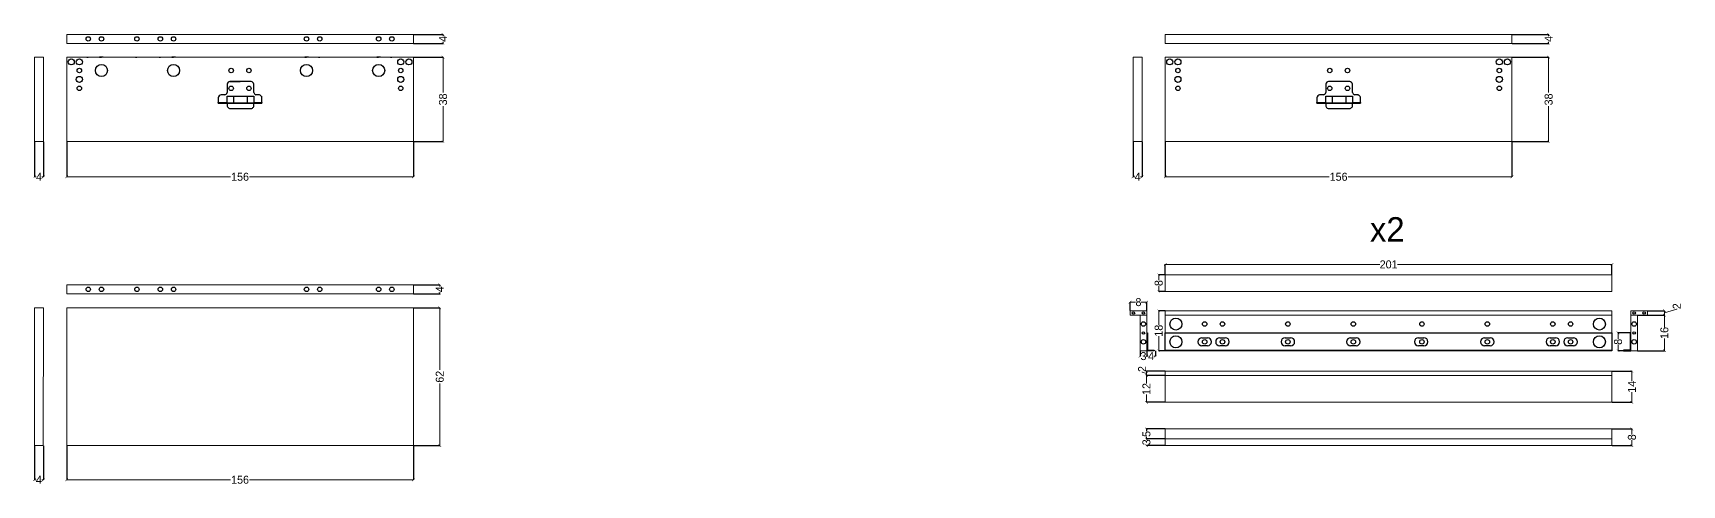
# Model space of a CAD drawing. Header units: inches. Extents: x 212 to 1886, y 195 to 1060.
# Drawn here: x 212 to 954, y 195 to 398 of the extents above; entities that cross this region are included whole.
import ezdxf

# ---------------------------------------------------------------- set-up
doc = ezdxf.new("R2010")
doc.units = ezdxf.units.IN
doc.header["$MEASUREMENT"] = 0
doc.layers.get('DEFPOINTS').update_dxf_attribs({"color": 210})
for name, color, linetype, lineweight in [('A-WALL-FULL', 7, 'Continuous', 18), ('Arredi', 3, 'Continuous', 30), ('G-ANNO-TEXT', 3, 'Continuous', 18), ('quota', 4, 'Continuous', 5)]:
    doc.layers.add(name, color=color, linetype=linetype, lineweight=lineweight)
doc.layers.get('0').off()
doc.dimstyles.new('quote', dxfattribs={"dimscale": 0.001, "dimtxt": 3600, "dimasz": 1200, "dimexe": 60, "dimexo": 40, "dimgap": 60, "dimtad": 0, "dimdec": 0, "dimzin": 0, "dimdsep": 46, "dimtxsty": 'Standard', "dimblk": 'ARCHTICK', "dimblk1": 'ARCHTICK', "dimblk2": 'ARCHTICK', "dimcen": 60, "dimclrd": 256, "dimclre": 256, "dimclrt": 256, "dimadec": 0, "dimazin": 0, "dimtfac": 1, "dimtdec": 0, "dimtmove": 1, "dimatfit": 3, "dimldrblk": 'ARCHTICK', "dimfxl": 1, "dimtolj": 1, "dimtzin": 0, "dimlwd": -1, "dimarcsym": 0})

# ---------------------------------------------------------------- blocks, each defined once
blk = doc.blocks.new('_ArchTick')
at = {"color": 0, "linetype": 'ByBlock', "const_width": 0.15}
blk.add_lwpolyline([(-0.5, -0.5), (0.5, 0.5)], dxfattribs=at)
blk = doc.blocks.new('*D9')
at = {"layer": 'DEFPOINTS', "color": 0, "transparency": 16777216}
for p in [(227.64, 212.33), (383.64, 212.33), (383.64, 196.97)]:
    blk.add_point(p, dxfattribs=at)
at = {"layer": 'G-ANNO-TEXT', "lineweight": -2, "transparency": 16777216}
for p, q in [((227.64, 212.29), (227.64, 196.91)), ((383.64, 212.29), (383.64, 196.91))]:
    blk.add_line(p, q, dxfattribs=at)
at = {"layer": 'G-ANNO-TEXT', "transparency": 16777216}
for p, q in [((227.64, 196.97), (301.38, 196.97)), ((383.64, 196.97), (309.9, 196.97))]:
    blk.add_line(p, q, dxfattribs=at)
at = {"layer": 'G-ANNO-TEXT', "transparency": 16777216, "xscale": 1.2, "yscale": 1.2, "zscale": 1.2, "rotation": 180}
blk.add_blockref('_ArchTick', (227.64, 196.97), dxfattribs=at)
at = {"layer": 'G-ANNO-TEXT', "transparency": 16777216, "xscale": 1.2, "yscale": 1.2, "zscale": 1.2}
blk.add_blockref('_ArchTick', (383.64, 196.97), dxfattribs=at)
at = {"layer": 'G-ANNO-TEXT', "transparency": 16777216, "insert": (305.64, 196.97), "char_height": 3.6, "attachment_point": 5}
blk.add_mtext('\\A1;156', dxfattribs=at)
blk = doc.blocks.new('*D10')
at = {"layer": 'DEFPOINTS', "color": 0, "transparency": 16777216}
for p in [(383.64, 274.33), (383.64, 212.33), (395.51, 212.33)]:
    blk.add_point(p, dxfattribs=at)
at = {"layer": 'G-ANNO-TEXT', "lineweight": -2, "transparency": 16777216}
for p, q in [((383.68, 274.33), (395.57, 274.33)), ((383.68, 212.33), (395.57, 212.33))]:
    blk.add_line(p, q, dxfattribs=at)
at = {"layer": 'G-ANNO-TEXT', "transparency": 16777216}
for p, q in [((395.51, 274.33), (395.51, 246.39)), ((395.51, 212.33), (395.51, 240.27))]:
    blk.add_line(p, q, dxfattribs=at)
at = {"layer": 'G-ANNO-TEXT', "transparency": 16777216, "xscale": 1.2, "yscale": 1.2, "zscale": 1.2}
for p, rotation in [((395.51, 274.33), 90), ((395.51, 212.33), 270)]:
    blk.add_blockref('_ArchTick', p, dxfattribs=dict(at, rotation=rotation))
at = {"layer": 'G-ANNO-TEXT', "transparency": 16777216, "insert": (395.51, 243.33), "char_height": 3.6, "attachment_point": 5, "rotation": 90}
blk.add_mtext('\\A1;62', dxfattribs=at)
blk = doc.blocks.new('*D11')
at = {"layer": 'DEFPOINTS', "color": 0, "transparency": 16777216}
for p in [(383.64, 284.69), (383.64, 280.69), (395.51, 280.69)]:
    blk.add_point(p, dxfattribs=at)
at = {"layer": 'G-ANNO-TEXT', "lineweight": -2, "transparency": 16777216}
for p, q in [((383.68, 284.69), (395.57, 284.69)), ((383.68, 280.69), (395.57, 280.69))]:
    blk.add_line(p, q, dxfattribs=at)
at = {"layer": 'G-ANNO-TEXT', "transparency": 16777216}
for p, q in [((395.51, 284.69), (395.51, 283.95)), ((395.51, 280.69), (395.51, 281.43))]:
    blk.add_line(p, q, dxfattribs=at)
at = {"layer": 'G-ANNO-TEXT', "transparency": 16777216, "xscale": 1.2, "yscale": 1.2, "zscale": 1.2}
for p, rotation in [((395.51, 284.69), 90), ((395.51, 280.69), 270)]:
    blk.add_blockref('_ArchTick', p, dxfattribs=dict(at, rotation=rotation))
at = {"layer": 'G-ANNO-TEXT', "transparency": 16777216, "insert": (395.51, 282.69), "char_height": 3.6, "attachment_point": 5, "rotation": 90}
blk.add_mtext('\\A1;4', dxfattribs=at)
blk = doc.blocks.new('*D12')
at = {"layer": 'DEFPOINTS', "color": 0, "transparency": 16777216}
for p in [(213.12, 212.33), (217.12, 212.33), (217.12, 196.97)]:
    blk.add_point(p, dxfattribs=at)
at = {"layer": 'G-ANNO-TEXT', "lineweight": -2, "transparency": 16777216}
for p, q in [((213.12, 212.29), (213.12, 196.91)), ((217.12, 212.29), (217.12, 196.91))]:
    blk.add_line(p, q, dxfattribs=at)
at = {"layer": 'G-ANNO-TEXT', "transparency": 16777216}
for p, q in [((213.12, 196.97), (213.86, 196.97)), ((217.12, 196.97), (216.38, 196.97))]:
    blk.add_line(p, q, dxfattribs=at)
at = {"layer": 'G-ANNO-TEXT', "transparency": 16777216, "xscale": 1.2, "yscale": 1.2, "zscale": 1.2, "rotation": 180}
blk.add_blockref('_ArchTick', (213.12, 196.97), dxfattribs=at)
at = {"layer": 'G-ANNO-TEXT', "transparency": 16777216, "xscale": 1.2, "yscale": 1.2, "zscale": 1.2}
blk.add_blockref('_ArchTick', (217.12, 196.97), dxfattribs=at)
at = {"layer": 'G-ANNO-TEXT', "transparency": 16777216, "insert": (215.12, 196.97), "char_height": 3.6, "attachment_point": 5}
blk.add_mtext('\\A1;4', dxfattribs=at)
blk = doc.blocks.new('*D13')
at = {"layer": 'DEFPOINTS', "color": 0, "transparency": 16777216}
for p in [(227.64, 349.13), (383.64, 349.13), (383.64, 333.31)]:
    blk.add_point(p, dxfattribs=at)
at = {"layer": 'G-ANNO-TEXT', "lineweight": -2, "transparency": 16777216}
for p, q in [((227.64, 349.09), (227.64, 333.25)), ((383.64, 349.09), (383.64, 333.25))]:
    blk.add_line(p, q, dxfattribs=at)
at = {"layer": 'G-ANNO-TEXT', "transparency": 16777216}
for p, q in [((227.64, 333.31), (301.38, 333.31)), ((383.64, 333.31), (309.9, 333.31))]:
    blk.add_line(p, q, dxfattribs=at)
at = {"layer": 'G-ANNO-TEXT', "transparency": 16777216, "xscale": 1.2, "yscale": 1.2, "zscale": 1.2, "rotation": 180}
blk.add_blockref('_ArchTick', (227.64, 333.31), dxfattribs=at)
at = {"layer": 'G-ANNO-TEXT', "transparency": 16777216, "xscale": 1.2, "yscale": 1.2, "zscale": 1.2}
blk.add_blockref('_ArchTick', (383.64, 333.31), dxfattribs=at)
at = {"layer": 'G-ANNO-TEXT', "transparency": 16777216, "insert": (305.64, 333.31), "char_height": 3.6, "attachment_point": 5}
blk.add_mtext('\\A1;156', dxfattribs=at)
blk = doc.blocks.new('*D14')
at = {"layer": 'DEFPOINTS', "color": 0, "transparency": 16777216}
for p in [(213.17, 349.13), (217.17, 349.13), (217.17, 333.31)]:
    blk.add_point(p, dxfattribs=at)
at = {"layer": 'G-ANNO-TEXT', "lineweight": -2, "transparency": 16777216}
for p, q in [((213.17, 349.09), (213.17, 333.25)), ((217.17, 349.09), (217.17, 333.25))]:
    blk.add_line(p, q, dxfattribs=at)
at = {"layer": 'G-ANNO-TEXT', "transparency": 16777216}
for p, q in [((213.17, 333.31), (213.91, 333.31)), ((217.17, 333.31), (216.43, 333.31))]:
    blk.add_line(p, q, dxfattribs=at)
at = {"layer": 'G-ANNO-TEXT', "transparency": 16777216, "xscale": 1.2, "yscale": 1.2, "zscale": 1.2, "rotation": 180}
blk.add_blockref('_ArchTick', (213.17, 333.31), dxfattribs=at)
at = {"layer": 'G-ANNO-TEXT', "transparency": 16777216, "xscale": 1.2, "yscale": 1.2, "zscale": 1.2}
blk.add_blockref('_ArchTick', (217.17, 333.31), dxfattribs=at)
at = {"layer": 'G-ANNO-TEXT', "transparency": 16777216, "insert": (215.17, 333.31), "char_height": 3.6, "attachment_point": 5}
blk.add_mtext('\\A1;4', dxfattribs=at)
blk = doc.blocks.new('*D15')
at = {"layer": 'DEFPOINTS', "color": 0, "transparency": 16777216}
for p in [(383.64, 387.13), (383.64, 349.13), (396.97, 349.13)]:
    blk.add_point(p, dxfattribs=at)
at = {"layer": 'G-ANNO-TEXT', "lineweight": -2, "transparency": 16777216}
for p, q in [((383.68, 387.13), (397.03, 387.13)), ((383.68, 349.13), (397.03, 349.13))]:
    blk.add_line(p, q, dxfattribs=at)
at = {"layer": 'G-ANNO-TEXT', "transparency": 16777216}
for p, q in [((396.97, 387.13), (396.97, 371.19)), ((396.97, 349.13), (396.97, 365.07))]:
    blk.add_line(p, q, dxfattribs=at)
at = {"layer": 'G-ANNO-TEXT', "transparency": 16777216, "xscale": 1.2, "yscale": 1.2, "zscale": 1.2}
for p, rotation in [((396.97, 387.13), 90), ((396.97, 349.13), 270)]:
    blk.add_blockref('_ArchTick', p, dxfattribs=dict(at, rotation=rotation))
at = {"layer": 'G-ANNO-TEXT', "transparency": 16777216, "insert": (396.97, 368.13), "char_height": 3.6, "attachment_point": 5, "rotation": 90}
blk.add_mtext('\\A1;38', dxfattribs=at)
blk = doc.blocks.new('*D16')
at = {"layer": 'DEFPOINTS', "color": 0, "transparency": 16777216}
for p in [(383.64, 397.37), (383.64, 393.37), (396.97, 393.37)]:
    blk.add_point(p, dxfattribs=at)
at = {"layer": 'G-ANNO-TEXT', "lineweight": -2, "transparency": 16777216}
for p, q in [((383.68, 397.37), (397.03, 397.37)), ((383.68, 393.37), (397.03, 393.37))]:
    blk.add_line(p, q, dxfattribs=at)
at = {"layer": 'G-ANNO-TEXT', "transparency": 16777216}
for p, q in [((396.97, 397.37), (396.97, 396.63)), ((396.97, 393.37), (396.97, 394.11))]:
    blk.add_line(p, q, dxfattribs=at)
at = {"layer": 'G-ANNO-TEXT', "transparency": 16777216, "xscale": 1.2, "yscale": 1.2, "zscale": 1.2}
for p, rotation in [((396.97, 397.37), 90), ((396.97, 393.37), 270)]:
    blk.add_blockref('_ArchTick', p, dxfattribs=dict(at, rotation=rotation))
at = {"layer": 'G-ANNO-TEXT', "transparency": 16777216, "insert": (396.97, 395.37), "char_height": 3.6, "attachment_point": 5, "rotation": 90}
blk.add_mtext('\\A1;4', dxfattribs=at)
blk = doc.blocks.new('*D17')
at = {"layer": 'DEFPOINTS', "color": 0, "transparency": 16777216}
for p in [(721.98, 349.13), (877.98, 349.13), (877.98, 333.31)]:
    blk.add_point(p, dxfattribs=at)
at = {"layer": 'G-ANNO-TEXT', "lineweight": -2, "transparency": 16777216}
for p, q in [((721.98, 349.09), (721.98, 333.25)), ((877.98, 349.09), (877.98, 333.25))]:
    blk.add_line(p, q, dxfattribs=at)
at = {"layer": 'G-ANNO-TEXT', "transparency": 16777216}
for p, q in [((721.98, 333.31), (795.72, 333.31)), ((877.98, 333.31), (804.24, 333.31))]:
    blk.add_line(p, q, dxfattribs=at)
at = {"layer": 'G-ANNO-TEXT', "transparency": 16777216, "xscale": 1.2, "yscale": 1.2, "zscale": 1.2, "rotation": 180}
blk.add_blockref('_ArchTick', (721.98, 333.31), dxfattribs=at)
at = {"layer": 'G-ANNO-TEXT', "transparency": 16777216, "xscale": 1.2, "yscale": 1.2, "zscale": 1.2}
blk.add_blockref('_ArchTick', (877.98, 333.31), dxfattribs=at)
at = {"layer": 'G-ANNO-TEXT', "transparency": 16777216, "insert": (799.98, 333.31), "char_height": 3.6, "attachment_point": 5}
blk.add_mtext('\\A1;156', dxfattribs=at)
blk = doc.blocks.new('*D18')
at = {"layer": 'DEFPOINTS', "color": 0, "transparency": 16777216}
for p in [(707.51, 349.13), (711.51, 349.13), (711.51, 333.31)]:
    blk.add_point(p, dxfattribs=at)
at = {"layer": 'G-ANNO-TEXT', "lineweight": -2, "transparency": 16777216}
for p, q in [((707.51, 349.09), (707.51, 333.25)), ((711.51, 349.09), (711.51, 333.25))]:
    blk.add_line(p, q, dxfattribs=at)
at = {"layer": 'G-ANNO-TEXT', "transparency": 16777216}
for p, q in [((707.51, 333.31), (708.25, 333.31)), ((711.51, 333.31), (710.77, 333.31))]:
    blk.add_line(p, q, dxfattribs=at)
at = {"layer": 'G-ANNO-TEXT', "transparency": 16777216, "xscale": 1.2, "yscale": 1.2, "zscale": 1.2, "rotation": 180}
blk.add_blockref('_ArchTick', (707.51, 333.31), dxfattribs=at)
at = {"layer": 'G-ANNO-TEXT', "transparency": 16777216, "xscale": 1.2, "yscale": 1.2, "zscale": 1.2}
blk.add_blockref('_ArchTick', (711.51, 333.31), dxfattribs=at)
at = {"layer": 'G-ANNO-TEXT', "transparency": 16777216, "insert": (709.51, 333.31), "char_height": 3.6, "attachment_point": 5}
blk.add_mtext('\\A1;4', dxfattribs=at)
blk = doc.blocks.new('*D19')
at = {"layer": 'DEFPOINTS', "color": 0, "transparency": 16777216}
for p in [(877.98, 387.13), (877.98, 349.13), (894.48, 349.13)]:
    blk.add_point(p, dxfattribs=at)
at = {"layer": 'G-ANNO-TEXT', "lineweight": -2, "transparency": 16777216}
for p, q in [((878.02, 387.13), (894.54, 387.13)), ((878.02, 349.13), (894.54, 349.13))]:
    blk.add_line(p, q, dxfattribs=at)
at = {"layer": 'G-ANNO-TEXT', "transparency": 16777216}
for p, q in [((894.48, 387.13), (894.48, 371.19)), ((894.48, 349.13), (894.48, 365.07))]:
    blk.add_line(p, q, dxfattribs=at)
at = {"layer": 'G-ANNO-TEXT', "transparency": 16777216, "xscale": 1.2, "yscale": 1.2, "zscale": 1.2}
for p, rotation in [((894.48, 387.13), 90), ((894.48, 349.13), 270)]:
    blk.add_blockref('_ArchTick', p, dxfattribs=dict(at, rotation=rotation))
at = {"layer": 'G-ANNO-TEXT', "transparency": 16777216, "insert": (894.48, 368.13), "char_height": 3.6, "attachment_point": 5, "rotation": 90}
blk.add_mtext('\\A1;38', dxfattribs=at)
blk = doc.blocks.new('*D20')
at = {"layer": 'DEFPOINTS', "color": 0, "transparency": 16777216}
for p in [(877.98, 397.37), (877.98, 393.37), (894.48, 393.37)]:
    blk.add_point(p, dxfattribs=at)
at = {"layer": 'G-ANNO-TEXT', "lineweight": -2, "transparency": 16777216}
for p, q in [((878.02, 397.37), (894.54, 397.37)), ((878.02, 393.37), (894.54, 393.37))]:
    blk.add_line(p, q, dxfattribs=at)
at = {"layer": 'G-ANNO-TEXT', "transparency": 16777216}
for p, q in [((894.48, 397.37), (894.48, 396.63)), ((894.48, 393.37), (894.48, 394.11))]:
    blk.add_line(p, q, dxfattribs=at)
at = {"layer": 'G-ANNO-TEXT', "transparency": 16777216, "xscale": 1.2, "yscale": 1.2, "zscale": 1.2}
for p, rotation in [((894.48, 397.37), 90), ((894.48, 393.37), 270)]:
    blk.add_blockref('_ArchTick', p, dxfattribs=dict(at, rotation=rotation))
at = {"layer": 'G-ANNO-TEXT', "transparency": 16777216, "insert": (894.48, 395.37), "char_height": 3.6, "attachment_point": 5, "rotation": 90}
blk.add_mtext('\\A1;4', dxfattribs=at)
blk = doc.blocks.new('*D21')
at = {"layer": 'DEFPOINTS', "color": 0, "transparency": 16777216}
for p in [(922.98, 219.83), (922.98, 212.33), (931.95, 212.33)]:
    blk.add_point(p, dxfattribs=at)
at = {"layer": 'G-ANNO-TEXT', "lineweight": -2, "transparency": 16777216}
for p, q in [((923.02, 219.83), (932.01, 219.83)), ((923.02, 212.33), (932.01, 212.33))]:
    blk.add_line(p, q, dxfattribs=at)
at = {"layer": 'G-ANNO-TEXT', "transparency": 16777216}
for p, q in [((931.95, 219.83), (931.95, 217.34)), ((931.95, 212.33), (931.95, 214.82))]:
    blk.add_line(p, q, dxfattribs=at)
at = {"layer": 'G-ANNO-TEXT', "transparency": 16777216, "xscale": 1.2, "yscale": 1.2, "zscale": 1.2}
for p, rotation in [((931.95, 219.83), 90), ((931.95, 212.33), 270)]:
    blk.add_blockref('_ArchTick', p, dxfattribs=dict(at, rotation=rotation))
at = {"layer": 'G-ANNO-TEXT', "transparency": 16777216, "insert": (931.95, 216.08), "char_height": 3.6, "attachment_point": 5, "rotation": 90}
blk.add_mtext('\\A1;8', dxfattribs=at)
blk = doc.blocks.new('*D22')
at = {"layer": 'DEFPOINTS', "color": 0, "transparency": 16777216}
for p in [(713.51, 215.33), (721.98, 219.83), (721.98, 215.33)]:
    blk.add_point(p, dxfattribs=at)
at = {"layer": 'G-ANNO-TEXT', "lineweight": -2, "transparency": 16777216}
for p, q in [((721.94, 219.83), (713.45, 219.83)), ((721.94, 215.33), (713.45, 215.33))]:
    blk.add_line(p, q, dxfattribs=at)
at = {"layer": 'G-ANNO-TEXT', "transparency": 16777216}
for p, q in [((713.51, 219.83), (713.51, 218.84)), ((713.51, 215.33), (713.51, 216.32))]:
    blk.add_line(p, q, dxfattribs=at)
at = {"layer": 'G-ANNO-TEXT', "transparency": 16777216, "xscale": 1.2, "yscale": 1.2, "zscale": 1.2}
for p, rotation in [((713.51, 219.83), 90), ((713.51, 215.33), 270)]:
    blk.add_blockref('_ArchTick', p, dxfattribs=dict(at, rotation=rotation))
at = {"layer": 'G-ANNO-TEXT', "transparency": 16777216, "insert": (713.51, 217.58), "char_height": 3.6, "attachment_point": 5, "rotation": 90}
blk.add_mtext('\\A1;5', dxfattribs=at)
blk = doc.blocks.new('*D23')
at = {"layer": 'DEFPOINTS', "color": 0, "transparency": 16777216}
for p in [(721.98, 215.33), (713.51, 212.33), (721.98, 212.33)]:
    blk.add_point(p, dxfattribs=at)
at = {"layer": 'G-ANNO-TEXT', "lineweight": -2, "transparency": 16777216}
for p, q in [((721.94, 215.33), (713.45, 215.33)), ((721.94, 212.33), (713.45, 212.33))]:
    blk.add_line(p, q, dxfattribs=at)
at = {"layer": 'G-ANNO-TEXT', "transparency": 16777216}
for p, q in [((713.51, 215.33), (713.51, 215.09)), ((713.51, 212.33), (713.51, 212.57))]:
    blk.add_line(p, q, dxfattribs=at)
at = {"layer": 'G-ANNO-TEXT', "transparency": 16777216, "xscale": 1.2, "yscale": 1.2, "zscale": 1.2}
for p, rotation in [((713.51, 215.33), 90), ((713.51, 212.33), 270)]:
    blk.add_blockref('_ArchTick', p, dxfattribs=dict(at, rotation=rotation))
at = {"layer": 'G-ANNO-TEXT', "transparency": 16777216, "insert": (713.51, 213.83), "char_height": 3.6, "attachment_point": 5, "rotation": 90}
blk.add_mtext('\\A1;3', dxfattribs=at)
blk = doc.blocks.new('*D24')
at = {"layer": 'DEFPOINTS', "color": 0, "transparency": 16777216}
for p in [(713.51, 243.82), (721.98, 243.82), (721.98, 231.82)]:
    blk.add_point(p, dxfattribs=at)
at = {"layer": 'G-ANNO-TEXT', "lineweight": -2, "transparency": 16777216}
for p, q in [((721.94, 243.82), (713.45, 243.82)), ((721.94, 231.82), (713.45, 231.82))]:
    blk.add_line(p, q, dxfattribs=at)
at = {"layer": 'G-ANNO-TEXT', "transparency": 16777216}
for p, q in [((713.51, 243.82), (713.51, 240.28)), ((713.51, 231.82), (713.51, 235.36))]:
    blk.add_line(p, q, dxfattribs=at)
at = {"layer": 'G-ANNO-TEXT', "transparency": 16777216, "xscale": 1.2, "yscale": 1.2, "zscale": 1.2}
for p, rotation in [((713.51, 243.82), 90), ((713.51, 231.82), 270)]:
    blk.add_blockref('_ArchTick', p, dxfattribs=dict(at, rotation=rotation))
at = {"layer": 'G-ANNO-TEXT', "transparency": 16777216, "insert": (713.51, 237.82), "char_height": 3.6, "attachment_point": 5, "rotation": 90}
blk.add_mtext('\\A1;12', dxfattribs=at)
blk = doc.blocks.new('*D25')
at = {"layer": 'DEFPOINTS', "color": 0, "transparency": 16777216}
for p in [(721.98, 245.82), (713.51, 243.82), (721.98, 243.82)]:
    blk.add_point(p, dxfattribs=at)
at = {"layer": 'G-ANNO-TEXT', "transparency": 16777216}
for p, q in [((711.56, 245.41), (711.56, 245.53)), ((713.51, 244.82), (711.56, 245.41)), ((713.51, 245.82), (713.51, 243.82))]:
    blk.add_line(p, q, dxfattribs=at)
at = {"layer": 'G-ANNO-TEXT', "lineweight": -2, "transparency": 16777216}
for p, q in [((721.94, 245.82), (713.45, 245.82)), ((721.94, 243.82), (713.45, 243.82))]:
    blk.add_line(p, q, dxfattribs=at)
at = {"layer": 'G-ANNO-TEXT', "transparency": 16777216, "xscale": 1.2, "yscale": 1.2, "zscale": 1.2}
for p, rotation in [((713.51, 245.82), 90), ((713.51, 243.82), 270)]:
    blk.add_blockref('_ArchTick', p, dxfattribs=dict(at, rotation=rotation))
at = {"layer": 'G-ANNO-TEXT', "transparency": 16777216, "insert": (711.56, 246.79), "char_height": 3.6, "attachment_point": 5, "rotation": 90}
blk.add_mtext('\\A1;2', dxfattribs=at)
blk = doc.blocks.new('*D26')
at = {"layer": 'DEFPOINTS', "color": 0, "transparency": 16777216}
for p in [(922.98, 245.82), (922.98, 231.82), (931.95, 231.82)]:
    blk.add_point(p, dxfattribs=at)
at = {"layer": 'G-ANNO-TEXT', "lineweight": -2, "transparency": 16777216}
for p, q in [((923.02, 245.82), (932.01, 245.82)), ((923.02, 231.82), (932.01, 231.82))]:
    blk.add_line(p, q, dxfattribs=at)
at = {"layer": 'G-ANNO-TEXT', "transparency": 16777216}
for p, q in [((931.95, 245.82), (931.95, 241.28)), ((931.95, 231.82), (931.95, 236.36))]:
    blk.add_line(p, q, dxfattribs=at)
at = {"layer": 'G-ANNO-TEXT', "transparency": 16777216, "xscale": 1.2, "yscale": 1.2, "zscale": 1.2}
for p, rotation in [((931.95, 245.82), 90), ((931.95, 231.82), 270)]:
    blk.add_blockref('_ArchTick', p, dxfattribs=dict(at, rotation=rotation))
at = {"layer": 'G-ANNO-TEXT', "transparency": 16777216, "insert": (931.95, 238.82), "char_height": 3.6, "attachment_point": 5, "rotation": 90}
blk.add_mtext('\\A1;14', dxfattribs=at)
blk = doc.blocks.new('*D27')
at = {"layer": 'DEFPOINTS', "color": 0, "transparency": 16777216}
for p in [(938.97, 273.05), (938.97, 271.05), (946.58, 271.05)]:
    blk.add_point(p, dxfattribs=at)
at = {"layer": 'G-ANNO-TEXT', "lineweight": -2, "transparency": 16777216}
for p, q in [((939.01, 273.05), (946.64, 273.05)), ((939.01, 271.05), (946.64, 271.05))]:
    blk.add_line(p, q, dxfattribs=at)
at = {"layer": 'G-ANNO-TEXT', "transparency": 16777216}
for p, q in [((946.58, 272.05), (952.13, 273.71)), ((946.58, 273.05), (946.58, 271.05)), ((952.13, 273.71), (952.13, 273.83))]:
    blk.add_line(p, q, dxfattribs=at)
at = {"layer": 'G-ANNO-TEXT', "transparency": 16777216, "xscale": 1.2, "yscale": 1.2, "zscale": 1.2}
for p, rotation in [((946.58, 273.05), 90), ((946.58, 271.05), 270)]:
    blk.add_blockref('_ArchTick', p, dxfattribs=dict(at, rotation=rotation))
at = {"layer": 'G-ANNO-TEXT', "transparency": 16777216, "insert": (952.13, 275.09), "char_height": 3.6, "attachment_point": 5, "rotation": 90}
blk.add_mtext('\\A1;2', dxfattribs=at)
blk = doc.blocks.new('*D28')
at = {"layer": 'DEFPOINTS', "color": 0, "transparency": 16777216}
for p in [(934.47, 271.05), (934.47, 255.05), (946.58, 255.05)]:
    blk.add_point(p, dxfattribs=at)
at = {"layer": 'G-ANNO-TEXT', "lineweight": -2, "transparency": 16777216}
for p, q in [((934.51, 271.05), (946.64, 271.05)), ((934.51, 255.05), (946.64, 255.05))]:
    blk.add_line(p, q, dxfattribs=at)
at = {"layer": 'G-ANNO-TEXT', "transparency": 16777216}
for p, q in [((946.58, 271.05), (946.58, 265.51)), ((946.58, 255.05), (946.58, 260.59))]:
    blk.add_line(p, q, dxfattribs=at)
at = {"layer": 'G-ANNO-TEXT', "transparency": 16777216, "xscale": 1.2, "yscale": 1.2, "zscale": 1.2}
for p, rotation in [((946.58, 271.05), 90), ((946.58, 255.05), 270)]:
    blk.add_blockref('_ArchTick', p, dxfattribs=dict(at, rotation=rotation))
at = {"layer": 'G-ANNO-TEXT', "transparency": 16777216, "insert": (946.58, 263.05), "char_height": 3.6, "attachment_point": 5, "rotation": 90}
blk.add_mtext('\\A1;16', dxfattribs=at)
blk = doc.blocks.new('*D29')
at = {"layer": 'DEFPOINTS', "color": 0, "transparency": 16777216}
for p in [(931.17, 263.05), (925.71, 255.05), (931.17, 255.05)]:
    blk.add_point(p, dxfattribs=at)
at = {"layer": 'G-ANNO-TEXT', "lineweight": -2, "transparency": 16777216}
for p, q in [((931.13, 263.05), (925.65, 263.05)), ((931.13, 255.05), (925.65, 255.05))]:
    blk.add_line(p, q, dxfattribs=at)
at = {"layer": 'G-ANNO-TEXT', "transparency": 16777216}
for p, q in [((925.71, 263.05), (925.71, 260.31)), ((925.71, 255.05), (925.71, 257.79))]:
    blk.add_line(p, q, dxfattribs=at)
at = {"layer": 'G-ANNO-TEXT', "transparency": 16777216, "xscale": 1.2, "yscale": 1.2, "zscale": 1.2}
for p, rotation in [((925.71, 263.05), 90), ((925.71, 255.05), 270)]:
    blk.add_blockref('_ArchTick', p, dxfattribs=dict(at, rotation=rotation))
at = {"layer": 'G-ANNO-TEXT', "transparency": 16777216, "insert": (925.71, 259.05), "char_height": 3.6, "attachment_point": 5, "rotation": 90}
blk.add_mtext('\\A1;8', dxfattribs=at)
blk = doc.blocks.new('*D30')
at = {"layer": 'DEFPOINTS', "color": 0, "transparency": 16777216}
for p in [(713.65, 276.9), (706.15, 273.05), (713.65, 273.05)]:
    blk.add_point(p, dxfattribs=at)
at = {"layer": 'G-ANNO-TEXT', "lineweight": -2, "transparency": 16777216}
for p, q in [((706.15, 273.09), (706.15, 276.96)), ((713.65, 273.09), (713.65, 276.96))]:
    blk.add_line(p, q, dxfattribs=at)
at = {"layer": 'G-ANNO-TEXT', "transparency": 16777216}
for p, q in [((706.15, 276.9), (708.64, 276.9)), ((713.65, 276.9), (711.16, 276.9))]:
    blk.add_line(p, q, dxfattribs=at)
at = {"layer": 'G-ANNO-TEXT', "transparency": 16777216, "xscale": 1.2, "yscale": 1.2, "zscale": 1.2, "rotation": 180}
blk.add_blockref('_ArchTick', (706.15, 276.9), dxfattribs=at)
at = {"layer": 'G-ANNO-TEXT', "transparency": 16777216, "xscale": 1.2, "yscale": 1.2, "zscale": 1.2}
blk.add_blockref('_ArchTick', (713.65, 276.9), dxfattribs=at)
at = {"layer": 'G-ANNO-TEXT', "transparency": 16777216, "insert": (709.9, 276.9), "char_height": 3.6, "attachment_point": 5}
blk.add_mtext('\\A1;8', dxfattribs=at)
blk = doc.blocks.new('*D31')
at = {"layer": 'DEFPOINTS', "color": 0, "transparency": 16777216}
for p in [(710.65, 255.05), (713.65, 255.05), (713.65, 252.6)]:
    blk.add_point(p, dxfattribs=at)
at = {"layer": 'G-ANNO-TEXT', "lineweight": -2, "transparency": 16777216}
for p, q in [((710.65, 255.01), (710.65, 252.54)), ((713.65, 255.01), (713.65, 252.54))]:
    blk.add_line(p, q, dxfattribs=at)
at = {"layer": 'G-ANNO-TEXT', "transparency": 16777216}
for p, q in [((710.65, 252.6), (710.89, 252.6)), ((713.65, 252.6), (713.41, 252.6))]:
    blk.add_line(p, q, dxfattribs=at)
at = {"layer": 'G-ANNO-TEXT', "transparency": 16777216, "xscale": 1.2, "yscale": 1.2, "zscale": 1.2, "rotation": 180}
blk.add_blockref('_ArchTick', (710.65, 252.6), dxfattribs=at)
at = {"layer": 'G-ANNO-TEXT', "transparency": 16777216, "xscale": 1.2, "yscale": 1.2, "zscale": 1.2}
blk.add_blockref('_ArchTick', (713.65, 252.6), dxfattribs=at)
at = {"layer": 'G-ANNO-TEXT', "transparency": 16777216, "insert": (712.15, 252.6), "char_height": 3.6, "attachment_point": 5}
blk.add_mtext('\\A1;3', dxfattribs=at)
blk = doc.blocks.new('*D32')
at = {"layer": 'DEFPOINTS', "color": 0, "transparency": 16777216}
for p in [(713.65, 255.05), (717.56, 255.05), (717.56, 252.6)]:
    blk.add_point(p, dxfattribs=at)
at = {"layer": 'G-ANNO-TEXT', "lineweight": -2, "transparency": 16777216}
for p, q in [((713.65, 255.01), (713.65, 252.54)), ((717.56, 255.01), (717.56, 252.54))]:
    blk.add_line(p, q, dxfattribs=at)
at = {"layer": 'G-ANNO-TEXT', "transparency": 16777216}
for p, q in [((713.65, 252.6), (714.34, 252.6)), ((717.56, 252.6), (716.86, 252.6))]:
    blk.add_line(p, q, dxfattribs=at)
at = {"layer": 'G-ANNO-TEXT', "transparency": 16777216, "xscale": 1.2, "yscale": 1.2, "zscale": 1.2, "rotation": 180}
blk.add_blockref('_ArchTick', (713.65, 252.6), dxfattribs=at)
at = {"layer": 'G-ANNO-TEXT', "transparency": 16777216, "xscale": 1.2, "yscale": 1.2, "zscale": 1.2}
blk.add_blockref('_ArchTick', (717.56, 252.6), dxfattribs=at)
at = {"layer": 'G-ANNO-TEXT', "transparency": 16777216, "insert": (715.6, 252.6), "char_height": 3.6, "attachment_point": 5}
blk.add_mtext('\\A1;4', dxfattribs=at)
blk = doc.blocks.new('*D33')
at = {"layer": 'DEFPOINTS', "color": 0, "transparency": 16777216}
for p in [(721.98, 273.05), (719.01, 255.05), (721.98, 255.05)]:
    blk.add_point(p, dxfattribs=at)
at = {"layer": 'G-ANNO-TEXT', "lineweight": -2, "transparency": 16777216}
for p, q in [((721.94, 273.05), (718.95, 273.05)), ((721.94, 255.05), (718.95, 255.05))]:
    blk.add_line(p, q, dxfattribs=at)
at = {"layer": 'G-ANNO-TEXT', "transparency": 16777216}
for p, q in [((719.01, 273.05), (719.01, 266.51)), ((719.01, 255.05), (719.01, 261.59))]:
    blk.add_line(p, q, dxfattribs=at)
at = {"layer": 'G-ANNO-TEXT', "transparency": 16777216, "xscale": 1.2, "yscale": 1.2, "zscale": 1.2}
for p, rotation in [((719.01, 273.05), 90), ((719.01, 255.05), 270)]:
    blk.add_blockref('_ArchTick', p, dxfattribs=dict(at, rotation=rotation))
at = {"layer": 'G-ANNO-TEXT', "transparency": 16777216, "insert": (719.01, 264.05), "char_height": 3.6, "attachment_point": 5, "rotation": 90}
blk.add_mtext('\\A1;18', dxfattribs=at)
blk = doc.blocks.new('*D34')
at = {"layer": 'DEFPOINTS', "color": 0, "transparency": 16777216}
for p in [(721.98, 289.24), (719.01, 281.74), (721.98, 281.74)]:
    blk.add_point(p, dxfattribs=at)
at = {"layer": 'G-ANNO-TEXT', "lineweight": -2, "transparency": 16777216}
for p, q in [((721.94, 289.24), (718.95, 289.24)), ((721.94, 281.74), (718.95, 281.74))]:
    blk.add_line(p, q, dxfattribs=at)
at = {"layer": 'G-ANNO-TEXT', "transparency": 16777216}
for p, q in [((719.01, 289.24), (719.01, 286.75)), ((719.01, 281.74), (719.01, 284.23))]:
    blk.add_line(p, q, dxfattribs=at)
at = {"layer": 'G-ANNO-TEXT', "transparency": 16777216, "xscale": 1.2, "yscale": 1.2, "zscale": 1.2}
for p, rotation in [((719.01, 289.24), 90), ((719.01, 281.74), 270)]:
    blk.add_blockref('_ArchTick', p, dxfattribs=dict(at, rotation=rotation))
at = {"layer": 'G-ANNO-TEXT', "transparency": 16777216, "insert": (719.01, 285.49), "char_height": 3.6, "attachment_point": 5, "rotation": 90}
blk.add_mtext('\\A1;8', dxfattribs=at)
blk = doc.blocks.new('*D35')
at = {"layer": 'DEFPOINTS', "color": 0, "transparency": 16777216}
for p in [(922.98, 293.86), (721.98, 289.24), (922.98, 289.24)]:
    blk.add_point(p, dxfattribs=at)
at = {"layer": 'G-ANNO-TEXT', "lineweight": -2, "transparency": 16777216}
for p, q in [((721.98, 289.28), (721.98, 293.92)), ((922.98, 289.28), (922.98, 293.92))]:
    blk.add_line(p, q, dxfattribs=at)
at = {"layer": 'G-ANNO-TEXT', "transparency": 16777216}
for p, q in [((721.98, 293.86), (818.52, 293.86)), ((922.98, 293.86), (826.44, 293.86))]:
    blk.add_line(p, q, dxfattribs=at)
at = {"layer": 'G-ANNO-TEXT', "transparency": 16777216, "xscale": 1.2, "yscale": 1.2, "zscale": 1.2, "rotation": 180}
blk.add_blockref('_ArchTick', (721.98, 293.86), dxfattribs=at)
at = {"layer": 'G-ANNO-TEXT', "transparency": 16777216, "xscale": 1.2, "yscale": 1.2, "zscale": 1.2}
blk.add_blockref('_ArchTick', (922.98, 293.86), dxfattribs=at)
at = {"layer": 'G-ANNO-TEXT', "transparency": 16777216, "insert": (822.48, 293.86), "char_height": 3.6, "attachment_point": 5}
blk.add_mtext('\\A1;201', dxfattribs=at)

msp = doc.modelspace()

# ---------------------------------------------------------------- linework, layer by layer
at = {"layer": 'A-WALL-FULL'}
for p, q in [((383.64, 397.37), (227.64, 397.37)), ((227.64, 397.37), (227.64, 393.37)), ((227.64, 397.37), (227.64, 395.37)), ((227.64, 397.37), (227.64, 395.37)), ((227.64, 393.37), (383.64, 393.37)), ((383.64, 393.37), (383.64, 397.37)), ((383.64, 397.37), (383.64, 395.37)), ((877.98, 397.37), (721.98, 397.37)), ((721.98, 397.37), (721.98, 393.37)), ((721.98, 393.37), (877.98, 393.37)), ((877.98, 393.37), (877.98, 397.37)), ((213.17, 349.13), (213.17, 387.13)), ((213.17, 387.13), (217.17, 387.13)), ((217.17, 387.13), (217.17, 349.13)), ((227.64, 387.13), (227.64, 349.13)), ((227.64, 387.13), (383.64, 387.13)), ((383.64, 387.13), (383.64, 349.13)), ((707.51, 349.13), (707.51, 387.13)), ((707.51, 387.13), (711.51, 387.13)), ((711.51, 387.13), (711.51, 349.13)), ((721.98, 387.13), (877.98, 387.13)), ((721.98, 387.13), (721.98, 349.13)), ((877.98, 387.13), (877.98, 349.13)), ((217.17, 349.13), (213.17, 349.13)), ((383.64, 349.13), (227.64, 349.13)), ((711.51, 349.13), (707.51, 349.13)), ((877.98, 349.13), (721.98, 349.13)), ((383.64, 284.69), (227.64, 284.69)), ((227.64, 284.69), (227.64, 280.69)), ((227.64, 284.69), (227.64, 282.69)), ((227.64, 284.69), (227.64, 282.69)), ((383.64, 280.69), (383.64, 284.69)), ((383.64, 284.69), (383.64, 282.69)), ((721.98, 289.24), (721.98, 281.74)), ((922.98, 289.24), (721.98, 289.24)), ((922.98, 286.24), (922.98, 289.24)), ((922.98, 281.74), (922.98, 286.24)), ((227.64, 280.69), (383.64, 280.69)), ((721.98, 281.74), (922.98, 281.74)), ((213.12, 212.33), (213.17, 274.33)), ((213.17, 274.33), (217.17, 274.33)), ((217.17, 274.33), (217.05, 212.33)), ((227.64, 212.33), (227.64, 274.33)), ((383.64, 274.33), (227.64, 274.33)), ((383.64, 212.33), (383.64, 274.33)), ((706.15, 271.05), (706.15, 273.05)), ((706.15, 273.05), (713.65, 273.05)), ((706.15, 273.05), (706.15, 272.05)), ((710.65, 271.05), (706.15, 271.05)), ((710.65, 255.05), (710.65, 271.05)), ((710.65, 271.05), (713.65, 271.05)), ((713.65, 273.05), (713.65, 255.05)), ((713.65, 273.05), (713.65, 272.05)), ((721.98, 273.05), (922.98, 273.05)), ((721.98, 273.05), (721.98, 255.05)), ((721.98, 273.05), (721.98, 271.05)), ((721.98, 273.05), (822.03, 273.05)), ((721.98, 271.05), (922.98, 271.05)), ((721.98, 271.05), (721.98, 263.05)), ((922.98, 271.05), (920.98, 271.05)), ((922.98, 255.05), (922.98, 273.05)), ((931.47, 273.05), (931.47, 255.05)), ((938.97, 273.05), (931.47, 273.05)), ((931.47, 273.05), (931.47, 272.05)), ((934.47, 271.05), (931.47, 271.05)), ((934.47, 255.05), (934.47, 271.05)), ((934.47, 271.05), (938.97, 271.05)), ((938.97, 271.05), (938.97, 273.05)), ((938.97, 273.05), (938.97, 272.05)), ((713.65, 255.05), (710.65, 255.05)), ((713.65, 255.05), (712.15, 255.05)), ((721.98, 255.05), (922.98, 255.05)), ((931.47, 255.05), (934.47, 255.05)), ((931.47, 255.05), (932.97, 255.05)), ((721.98, 245.82), (922.98, 245.82)), ((721.98, 245.82), (721.98, 231.82)), ((721.98, 245.82), (721.98, 243.82)), ((922.98, 231.82), (922.98, 245.82)), ((721.98, 243.82), (922.98, 243.82)), ((922.98, 243.82), (920.98, 243.82)), ((721.98, 231.82), (922.98, 231.82)), ((721.98, 219.83), (721.98, 212.33)), ((922.98, 219.83), (721.98, 219.83)), ((721.98, 215.33), (922.98, 215.33)), ((922.98, 212.33), (922.98, 219.83)), ((217.12, 212.33), (213.12, 212.33)), ((227.64, 212.33), (383.64, 212.33)), ((721.98, 212.33), (922.98, 212.33))]:
    msp.add_line(p, q, dxfattribs=at)
at = {"layer": 'A-WALL-FULL', "color": 0}
msp.add_line((721.98, 255.05), (721.98, 255.35), dxfattribs=at)
at = {"layer": 'Arredi', "color": 2}
for p, q in [((236.74, 387.13), (237.33, 387.13)), ((244.1, 387.13), (242.44, 387.13)), ((242.44, 387.13), (243.27, 387.13)), ((258.64, 387.13), (259.22, 387.13)), ((269.19, 387.13), (269.78, 387.13)), ((276.55, 387.13), (274.89, 387.13)), ((274.89, 387.13), (275.72, 387.13)), ((336.39, 387.13), (334.73, 387.13)), ((334.73, 387.13), (335.56, 387.13)), ((340.91, 387.13), (341.5, 387.13)), ((368.84, 387.13), (367.18, 387.13)), ((367.18, 387.13), (368.01, 387.13)), ((373.36, 387.13), (373.95, 387.13)), ((301.04, 376.27), (305.64, 376.27)), ((713.65, 263.05), (713.95, 263.05)), ((713.95, 263.05), (713.95, 255.35)), ((721.98, 255.05), (721.98, 263.05)), ((721.98, 263.05), (922.98, 263.05)), ((738.45, 260.85), (740.95, 260.85)), ((746.45, 260.85), (748.95, 260.85)), ((775.89, 260.85), (778.39, 260.85)), ((805.36, 260.85), (807.86, 260.85)), ((835.87, 260.85), (838.37, 260.85)), ((865.66, 260.85), (868.16, 260.85)), ((895.1, 260.85), (897.6, 260.85)), ((903.1, 260.85), (905.6, 260.85)), ((922.98, 263.05), (922.98, 255.05)), ((931.47, 263.05), (931.17, 263.05)), ((931.17, 263.05), (931.17, 255.35)), ((716.95, 255.05), (713.65, 255.05)), ((713.95, 255.35), (716.95, 255.35)), ((716.95, 255.35), (716.95, 255.05)), ((721.98, 255.35), (922.98, 255.35)), ((922.98, 255.05), (721.98, 255.05)), ((740.95, 257.25), (738.45, 257.25)), ((748.95, 257.25), (746.45, 257.25)), ((778.39, 257.25), (775.89, 257.25)), ((807.86, 257.25), (805.36, 257.25)), ((838.37, 257.25), (835.87, 257.25)), ((868.16, 257.25), (865.66, 257.25)), ((897.6, 257.25), (895.1, 257.25)), ((905.6, 257.25), (903.1, 257.25)), ((931.17, 255.35), (928.17, 255.35)), ((928.17, 255.35), (928.17, 255.05)), ((928.17, 255.05), (931.47, 255.05))]:
    msp.add_line(p, q, dxfattribs=at)
for points in [[(299.85, 375.1), (299.85, 371.21)], [(310.63, 376.27), (301.04, 376.27)], [(311.85, 371.24), (311.85, 375.01)], [(794.18, 375.1), (794.18, 371.21)], [(804.96, 376.27), (795.38, 376.27)], [(806.18, 371.24), (806.18, 375.01)], [(295.8, 368.95), (295.8, 366.47), (315.51, 366.47), (315.51, 369.09)], [(298.77, 370.14), (297.11, 370.14)], [(299.85, 366.47), (299.85, 365.17)], [(300.87, 364.06), (310.88, 364.06)], [(311.85, 365.01), (311.85, 366.47)], [(314.39, 370.14), (312.8, 370.14)], [(790.13, 368.95), (790.13, 366.47), (809.85, 366.47), (809.85, 369.09)], [(793.11, 370.14), (791.44, 370.14)], [(794.18, 366.47), (794.18, 365.17)], [(795.21, 364.06), (805.22, 364.06)], [(806.18, 365.01), (806.18, 366.47)], [(808.72, 370.14), (807.13, 370.14)]]:
    msp.add_lwpolyline(points, dxfattribs=at)
for points in [[(295.8, 366.47), (295.8, 366.82), (299.85, 366.82), (299.85, 366.47)], [(299.85, 366.47), (299.85, 369.57), (311.85, 369.57), (311.85, 366.47)], [(299.85, 366.47), (299.85, 369.57), (302.7, 369.57), (302.7, 366.47)], [(309, 366.43), (309, 369.53), (311.85, 369.53), (311.85, 366.43)], [(311.83, 366.47), (311.83, 366.82), (315.51, 366.82), (315.51, 366.47)], [(790.13, 366.47), (790.13, 366.82), (794.18, 366.82), (794.18, 366.47)], [(794.18, 366.47), (794.18, 369.57), (806.18, 369.57), (806.18, 366.47)], [(794.18, 366.47), (794.18, 369.57), (797.03, 369.57), (797.03, 366.47)], [(803.33, 366.43), (803.33, 369.53), (806.18, 369.53), (806.18, 366.43)], [(806.17, 366.47), (806.17, 366.82), (809.85, 366.82), (809.85, 366.47)]]:
    msp.add_lwpolyline(points, close=True, dxfattribs=at)
for centre, radius in [((237.33, 395.37), 1), ((243.27, 395.37), 1), ((259.22, 395.37), 1), ((269.78, 395.37), 1), ((275.72, 395.37), 1), ((335.56, 395.37), 1), ((341.5, 395.37), 1), ((368.01, 395.37), 1), ((373.95, 395.37), 1), ((229.67, 385.04), 1.37), ((233.33, 385.04), 1.37), ((377.95, 385.04), 1.37), ((381.61, 385.04), 1.37), ((724.01, 385.04), 1.37), ((727.66, 385.04), 1.37), ((872.29, 385.04), 1.37), ((875.94, 385.04), 1.37), ((233.33, 377.13), 1.37), ((233.33, 381.13), 1), ((243.27, 381.13), 2.71), ((275.72, 381.13), 2.71), ((301.64, 381.13), 1), ((309.64, 381.13), 1), ((335.56, 381.13), 2.71), ((368.01, 381.13), 2.71), ((377.95, 377.13), 1.37), ((377.95, 381.13), 1), ((727.66, 377.13), 1.37), ((727.66, 381.13), 1), ((795.98, 381.13), 1), ((803.98, 381.13), 1), ((872.29, 377.13), 1.37), ((872.29, 381.13), 1), ((233.33, 373.13), 1), ((301.64, 373.13), 1), ((309.64, 373.13), 1), ((377.95, 373.13), 1), ((727.66, 373.13), 1), ((795.98, 373.13), 1), ((803.98, 373.13), 1), ((872.29, 373.13), 1), ((237.33, 282.69), 1), ((243.27, 282.69), 1), ((259.22, 282.69), 1), ((269.78, 282.69), 1), ((275.72, 282.69), 1), ((335.56, 282.69), 1), ((341.5, 282.69), 1), ((368.01, 282.69), 1), ((373.95, 282.69), 1), ((707.65, 272.05), 0.55), ((712.15, 267.05), 1), ((712.15, 272.05), 0.55), ((726.75, 267.05), 2.71), ((739.7, 267.05), 1), ((747.7, 267.05), 1), ((777.14, 267.05), 1), ((806.61, 267.05), 1), ((837.45, 267.05), 1), ((866.91, 267.05), 1), ((896.35, 267.05), 1), ((904.35, 267.05), 1), ((917.3, 267.05), 2.71), ((932.97, 267.05), 1), ((932.97, 272.05), 0.55), ((937.47, 272.05), 0.55), ((712.15, 259.05), 1), ((712.15, 263.05), 0.55), ((726.75, 259.05), 2.71), ((739.7, 259.05), 1), ((747.7, 259.05), 1), ((777.14, 259.05), 1), ((806.61, 259.05), 1), ((837.45, 259.05), 1), ((866.91, 259.05), 1), ((896.35, 259.05), 1), ((904.35, 259.05), 1), ((917.3, 259.05), 2.71), ((932.97, 259.05), 1), ((932.97, 263.05), 0.55)]:
    msp.add_circle(centre, radius, dxfattribs=at)
for centre, radius, start, end in [((298.15, 371.83), 1.81, 290.18787, 339.92015), ((301.57, 374.54), 1.81, 106.89619, 162.0588), ((310.1, 374.54), 1.81, 14.95075, 73.10381), ((313.57, 371.77), 1.81, 197.37709, 244.57427), ((792.49, 371.83), 1.81, 290.18787, 339.92015), ((795.9, 374.54), 1.81, 106.89619, 162.0588), ((804.44, 374.54), 1.81, 14.95075, 73.10381), ((807.91, 371.77), 1.81, 197.37709, 244.57427), ((297.51, 368.38), 1.81, 103.00652, 161.68404), ((301.57, 365.72), 1.81, 197.9412, 247.37201), ((310.19, 365.72), 1.81, 292.62799, 336.89904), ((310.19, 365.72), 1.81, 23.10096, 24.46483), ((313.57, 371.77), 1.81, 295.12929, 295.81885), ((313.84, 368.42), 1.81, 21.84507, 73.18794), ((791.85, 368.38), 1.81, 103.00652, 161.68404), ((795.9, 365.72), 1.81, 197.9412, 247.37201), ((804.52, 365.72), 1.81, 292.62799, 336.89904), ((804.52, 365.72), 1.81, 23.10096, 24.46483), ((807.91, 371.77), 1.81, 295.12929, 295.81885), ((808.17, 368.42), 1.81, 21.84507, 73.18794), ((738.45, 259.05), 1.8, 90, 270), ((740.95, 259.05), 1.8, 270, 90), ((740.95, 259.05), 1.8, 270, 90), ((746.45, 259.05), 1.8, 90, 270), ((748.95, 259.05), 1.8, 270, 90), ((748.95, 259.05), 1.8, 270, 90), ((775.89, 259.05), 1.8, 90, 270), ((778.39, 259.05), 1.8, 270, 90), ((778.39, 259.05), 1.8, 270, 90), ((805.36, 259.05), 1.8, 90, 270), ((807.86, 259.05), 1.8, 270, 90), ((807.86, 259.05), 1.8, 270, 90), ((835.87, 259.05), 1.8, 90, 270), ((838.37, 259.05), 1.8, 270, 90), ((838.37, 259.05), 1.8, 270, 90), ((865.66, 259.05), 1.8, 90, 270), ((868.16, 259.05), 1.8, 270, 90), ((868.16, 259.05), 1.8, 270, 90), ((895.1, 259.05), 1.8, 90, 270), ((897.6, 259.05), 1.8, 270, 90), ((897.6, 259.05), 1.8, 270, 90), ((903.1, 259.05), 1.8, 90, 270), ((905.6, 259.05), 1.8, 270, 90), ((905.6, 259.05), 1.8, 270, 90)]:
    msp.add_arc(centre, radius, start, end, dxfattribs=at)

# ---------------------------------------------------------------- texts
at = {"layer": 'quota', "insert": (814.06, 315.14), "char_height": 11.049, "attachment_point": 1}
msp.add_mtext_dynamic_manual_height_columns('x2', width=20.2137, gutter_width=1, heights=[0], dxfattribs=at)

# ---------------------------------------------------------------- dimensions: what is measured, and where the dimension line sits
at = {"layer": 'G-ANNO-TEXT'}
for base, p1, p2, picture, middle in [((396.97, 393.37), (383.64, 397.37), (383.64, 393.37), '*D16', (396.97, 395.37)), ((894.48, 393.37), (877.98, 397.37), (877.98, 393.37), '*D20', (894.48, 395.37)), ((396.97, 349.13), (383.64, 387.13), (383.64, 349.13), '*D15', (396.97, 368.13)), ((894.48, 349.13), (877.98, 387.13), (877.98, 349.13), '*D19', (894.48, 368.13)), ((719.00669964, 281.7407773), (721.97581892, 289.2407773), (721.97581892, 281.7407773), '*D34', (719.00669964, 285.4907773)), ((395.51, 280.69), (383.64, 284.69), (383.64, 280.69), '*D11', (395.51, 282.69)), ((395.51, 212.33), (383.64, 274.33), (383.64, 212.33), '*D10', (395.51, 243.33)), ((946.58, 271.05), (938.97, 273.05), (938.97, 271.05), '*D27', (952.13, 273.89)), ((719.01, 255.05), (721.98, 273.05), (721.98, 255.05), '*D33', (719.01, 264.05)), ((946.58, 255.05), (934.47, 271.05), (934.47, 255.05), '*D28', (946.58, 263.05)), ((925.71, 255.05), (931.17, 263.05), (931.17, 255.05), '*D29', (925.71, 259.05)), ((713.51, 243.82), (721.98, 245.82), (721.98, 243.82), '*D25', (711.56, 245.59)), ((931.95, 231.82), (922.98, 245.82), (922.98, 231.82), '*D26', (931.95, 238.82)), ((713.51, 243.82), (721.98, 231.82), (721.98, 243.82), '*D24', (713.51, 237.82)), ((713.50925249, 215.33001022), (721.97581892, 219.83001022), (721.97581892, 215.33001022), '*D22', (713.50925249, 217.58001022)), ((713.51, 212.33), (721.98, 215.33), (721.98, 212.33), '*D23', (713.51, 213.83)), ((931.94601917, 212.33001022), (922.97581892, 219.83001022), (922.97581892, 212.33001022), '*D21', (931.94601917, 216.08001022))]:
    dim = msp.add_linear_dim(base=base, p1=p1, p2=p2, angle=90, dimstyle='quote', dxfattribs=at)
    dim.commit()
    dim.dimension.update_dxf_attribs({"geometry": picture, "text_midpoint": middle})
for base, p1, p2, picture, middle in [((217.17, 333.31), (213.17, 349.13), (217.17, 349.13), '*D14', (215.17, 333.31)), ((383.64, 333.31), (227.64, 349.13), (383.64, 349.13), '*D13', (305.64, 333.31)), ((711.51, 333.31), (707.51, 349.13), (711.51, 349.13), '*D18', (709.51, 333.31)), ((877.98, 333.31), (721.98, 349.13), (877.98, 349.13), '*D17', (799.98, 333.31)), ((922.98, 293.86), (721.98, 289.24), (922.98, 289.24), '*D35', (822.48, 293.86)), ((713.64636208, 276.89710263), (706.14636208, 273.04747805), (713.64636208, 273.04747805), '*D30', (709.89636208, 276.89710263)), ((713.65, 252.6), (710.65, 255.05), (713.65, 255.05), '*D31', (712.15, 252.6)), ((717.56, 252.6), (713.65, 255.05), (717.56, 255.05), '*D32', (715.6, 252.6)), ((217.12, 196.97), (213.12, 212.33), (217.12, 212.33), '*D12', (215.12, 196.97)), ((383.64, 196.97), (227.64, 212.33), (383.64, 212.33), '*D9', (305.64, 196.97))]:
    dim = msp.add_linear_dim(base=base, p1=p1, p2=p2, dimstyle='quote', dxfattribs=at)
    dim.commit()
    dim.dimension.update_dxf_attribs({"geometry": picture, "text_midpoint": middle})

doc.saveas('drawing.dxf')
